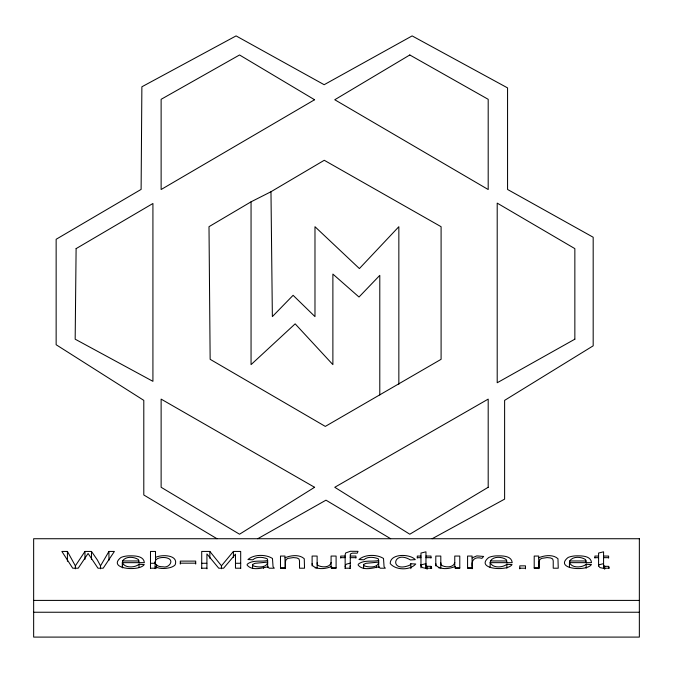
<?xml version="1.0" encoding="UTF-8"?>
<svg xmlns="http://www.w3.org/2000/svg" width="673" height="673" viewBox="0 0 673 673"><rect width="100%" height="100%" fill="white"/><g stroke="black" fill="none" stroke-linecap="round" stroke-linejoin="round"><path stroke-width="1.01" d="M267.652 560.5L267.324 558.884C263.084 557 256.438 556.285 252.829 559.801L247.933 559.524C253.999 554.224 265.852 554.207 272.472 558.472L273.045 566.742L274.306 568.205L269.074 568.205L268.073 566.708C261.789 568.197 251.5 570.965 247.067 565L247.311 564.151C252.871 559.591 261.074 562.031 267.652 560.5L267.652 567.398M378.689 560.5L378.361 558.884C374.121 557 367.475 556.285 363.866 559.801L358.961 559.524C365.035 554.224 376.88 554.207 383.509 558.472L384.073 566.742L385.343 568.205L380.11 568.205L379.101 566.708C372.825 568.197 362.528 570.965 358.103 565L358.347 564.151C363.908 559.591 372.11 562.031 378.689 560.5L378.689 567.398M345.148 566.599L345.678 564.782L346.679 564.058L350.414 563.116M155.084 562.039C155.37 558.245 160.124 557.538 163.16 557.48A6.713 2.759 0 0 1 167.51 558.11C174.887 560.357 168.612 568.542 162.942 566.784A6.848 2.81 0 0 1 157.819 565.892L155.446 563.924L155.084 562.039L155.143 568.651M331.082 562.569C330.039 567.978 320.996 567.675 317.429 564.967L317.126 562.796M454.763 562.569C453.72 567.978 444.685 567.675 441.109 564.967L440.807 562.796M267.652 562.864C265.86 568.197 257.111 567.398 252.796 565.699L252.585 564.428L255.092 563.301L267.652 562.106M378.689 562.864C376.897 568.197 368.148 567.398 363.832 565.699L363.622 564.428L366.12 563.301L378.689 562.106M350.137 566.775L350.372 565.85M122.579 567.869L122.579 560.962C125.658 556.024 134.104 556.613 138.453 559.625L139.092 562.939M490.415 562.939L490.415 560.962C493.502 556.024 501.94 556.613 506.298 559.625L506.937 562.939M569.728 562.939L569.728 560.962C572.807 556.024 581.253 556.613 585.603 559.625L586.242 562.939M100.513 568.82L100.513 565.858L108.95 551.439L114.385 551.439L103.188 568.205L97.98 568.205L88.087 553.467L78.228 568.205L72.709 568.205L61.874 551.439L67.418 551.439L75.359 565.858L75.359 568.82M75.359 565.858L84.966 551.439L91.486 551.439L97.341 559.928L100.513 565.858M410.833 563.755L409.941 565.101C389.263 573.791 392.586 549.235 410.412 559.936L415.291 559.625C409.874 553.652 389.995 553.332 390.231 563.612C395.8 570.376 409.907 570.578 415.763 564.016L410.833 563.755L410.833 568.685M221.467 568.752L221.467 565.791L233.413 551.439L240.69 551.439L240.69 568.517M139.042 564.294C134.718 567.776 124.993 568.391 122.301 562.653L144.358 562.653C143.702 555.301 133.49 555.789 128.013 555.89A12.56 5.157 0 0 0 120.963 557.48C106.427 568.963 139.504 571.89 144.224 564.554L139.042 564.294L139.042 567.255M506.878 564.294C502.554 567.776 492.838 568.391 490.137 562.653L512.203 562.653C511.547 555.301 501.326 555.789 495.85 555.89A12.56 5.157 0 0 0 488.8 557.48C474.272 568.963 507.341 571.89 512.06 564.554L506.878 564.294L506.878 568.239M586.191 564.294C581.867 567.776 572.143 568.391 569.442 562.653L591.508 562.653C590.852 555.301 580.639 555.789 575.163 555.89A12.56 5.157 0 0 0 568.105 557.48C553.576 568.963 586.654 571.89 591.365 564.554L586.191 564.294L586.191 568.239M472.093 557.9L476.812 555.89L483.651 556.445L481.918 558.354C474.541 556.192 470.503 560.365 472.589 568.205L467.575 568.205L467.575 556.058L472.093 556.058L472.093 568.752M251.054 201.824L209 226.675L210.144 359.315L325.311 426.404L441.093 359.315L441.093 226.708L324.26 160.283L270.975 191.738L251.054 201.824L251.054 364.631L295.161 323.848L332.883 364.631L332.883 274.079L359.003 297.02L379.791 275.358L379.791 394.958M257.734 538.728L325.976 500.174L390.66 538.728M432.167 538.728L504.615 499.13L504.615 400.359L593.182 345.829L593.182 237.241L507.56 189.458L507.56 87.894L412.128 35.905L324.159 84.705L236.08 35.905L141.877 86.792L141.111 189.399L56.145 239.277L56.145 344.736L143.795 400.359L143.795 494.983L216.984 538.728M285.007 557.782C290.753 555.334 299.35 554.173 304.255 558.733L304.533 568.205L299.519 568.205L299.519 560.819L298.93 558.935L296.86 557.942L293.361 557.572L287.834 558.405L286.092 559.616L285.503 561.568L285.503 568.205L280.49 568.205L280.49 556.058L285.007 556.058L285.007 568.635M538.72 557.782C544.465 555.334 553.063 554.173 557.967 558.733L558.245 568.205L553.231 568.205L553.231 560.819L552.651 558.935L550.573 557.942L547.082 557.572L541.546 558.405L539.805 559.616L539.224 561.568L539.224 568.205L534.211 568.205L534.211 556.058L538.72 556.058L538.72 568.635M155.505 557.421C161.579 554.283 178.682 554.687 175.207 564.714A13.477 5.535 0 0 1 170.412 567.516C165.449 568.794 159.804 569.114 155.143 566.683M420.97 564.883L425.959 563.654M598.583 564.883L603.572 563.654M420.97 564.647L421.121 566.178L422.417 567.6L425.513 568.273L431.721 568.18L430.998 566.363L427.086 566.296L426.219 565.892L425.959 564.765M598.583 564.647L598.734 566.178L600.03 567.6L603.126 568.273L609.334 568.18L608.611 566.363L604.699 566.296L603.832 565.892L603.572 564.765M221.467 565.791L209.85 551.439L201.715 551.439L201.715 568.517M345.148 556.058L340.715 556.058L340.715 558.035M350.137 556.058L355.899 556.058L355.899 558.035M420.97 556.058L417.294 556.058L417.294 558.035M425.959 556.058L430.998 556.058L430.998 558.035M598.583 556.058L594.907 556.058L594.907 558.035M603.572 556.058L608.611 556.058L608.611 558.035M340.715 557.656L345.148 557.656M350.137 557.656L355.899 557.656M417.294 557.656L420.97 557.656M425.959 557.656L430.998 557.656M594.907 557.656L598.583 557.656M603.572 557.656L608.611 557.656M122.579 560.962L139.092 560.962M490.415 560.962L506.937 560.962M569.728 560.962L586.242 560.962M180.297 563.175L195.7 563.175M150.491 563.276L155.505 563.276M201.715 563.276L206.796 563.276M235.491 563.276L240.69 563.276M280.49 567.894L285.007 567.894M315.115 567.894L317.126 567.894L317.126 556.058L312.112 556.058L312.112 565.917M331.082 567.894L336.096 567.894M438.804 567.894L440.807 567.894L440.807 556.058L435.793 556.058L435.793 565.917M455.764 567.894L459.777 567.894M467.575 567.894L472.093 567.894M534.211 567.894L538.72 567.894M150.491 568.205L155.143 568.205M201.715 568.205L206.922 568.205M240.69 568.205L235.474 568.205L235.474 554.173L223.613 568.205L218.733 568.205L206.922 553.929L206.922 568.828M331.612 568.205L336.096 568.205L336.096 556.058L331.082 556.058L331.082 566.91M345.148 568.205L350.137 568.205M455.293 568.205L459.777 568.205L459.777 556.058L454.763 556.058L454.763 566.91M519.775 568.205L525.487 568.205M33.65 600.409L639.35 600.409M33.65 612.245L639.35 612.245M435.793 563.587L436.096 565.505C440.975 570.081 449.572 568.929 455.293 566.422L455.293 568.391M312.112 563.587L312.415 565.505C317.286 570.081 325.892 568.929 331.612 566.422L331.612 568.391M270.975 191.738L272.363 316.613L293.1 295.304L314.981 316.613L314.981 226.708L359.399 268.569L398.845 226.708L398.845 384.216M608.611 566.363L608.611 568.332M604.699 566.296L604.699 569.249M603.832 565.892L603.832 567.869M603.572 568.508L603.572 551.818L598.583 553.055L598.583 565.917M569.442 562.653L569.442 567.591M525.487 568.82L525.487 565.858L519.775 565.858L519.775 568.82M490.137 562.653L490.137 567.591M430.998 566.363L430.998 568.332M427.086 566.296L427.086 569.249M426.219 565.892L426.219 567.869M425.959 568.508L425.959 551.818L420.97 553.055L420.97 567.894M376.518 565.732L376.518 567.701M363.622 564.428L363.622 568.374M350.137 568.508L350.372 554.014L352.366 553.139L357.262 553.156L358.019 551.355L350.414 551.28L345.678 552.945L345.148 554.762L345.148 568.508M263.53 566.346L263.53 568.315M252.585 564.428L252.585 568.374M233.413 551.439L233.413 557.353M209.85 551.439L209.85 558.346M195.7 564.058L195.7 561.105L180.297 561.105L180.297 564.058M156.531 565.194L156.531 568.155M155.505 562.35L155.505 551.439L150.491 551.439L150.491 568.517M122.301 562.653L122.301 567.591M108.95 551.439L108.95 560.315M91.486 551.439L91.486 559.33M84.966 551.439L84.966 559.33M67.418 551.439L67.418 561.299M76.108 248.623L75.174 339.184L152.922 381.33L152.922 203.49L76.108 248.623M314.585 487.286L239.538 534.219L161.125 487.286L161.125 399.114L314.585 487.286M488.194 487.286L409.798 534.219L334.767 487.286L488.194 399.114L488.194 487.286M409.798 54.976L334.767 99.747L488.194 189.525L488.194 99.31L409.798 54.976M314.585 99.747L161.125 189.525L161.125 99.31L239.538 54.976L314.585 99.747M574.851 339.184L497.204 382.76L497.204 203.12L574.851 248.623L574.851 339.184M639.35 538.728L33.65 538.728L33.65 637.095L639.35 637.095L639.35 538.728"/></g></svg>
